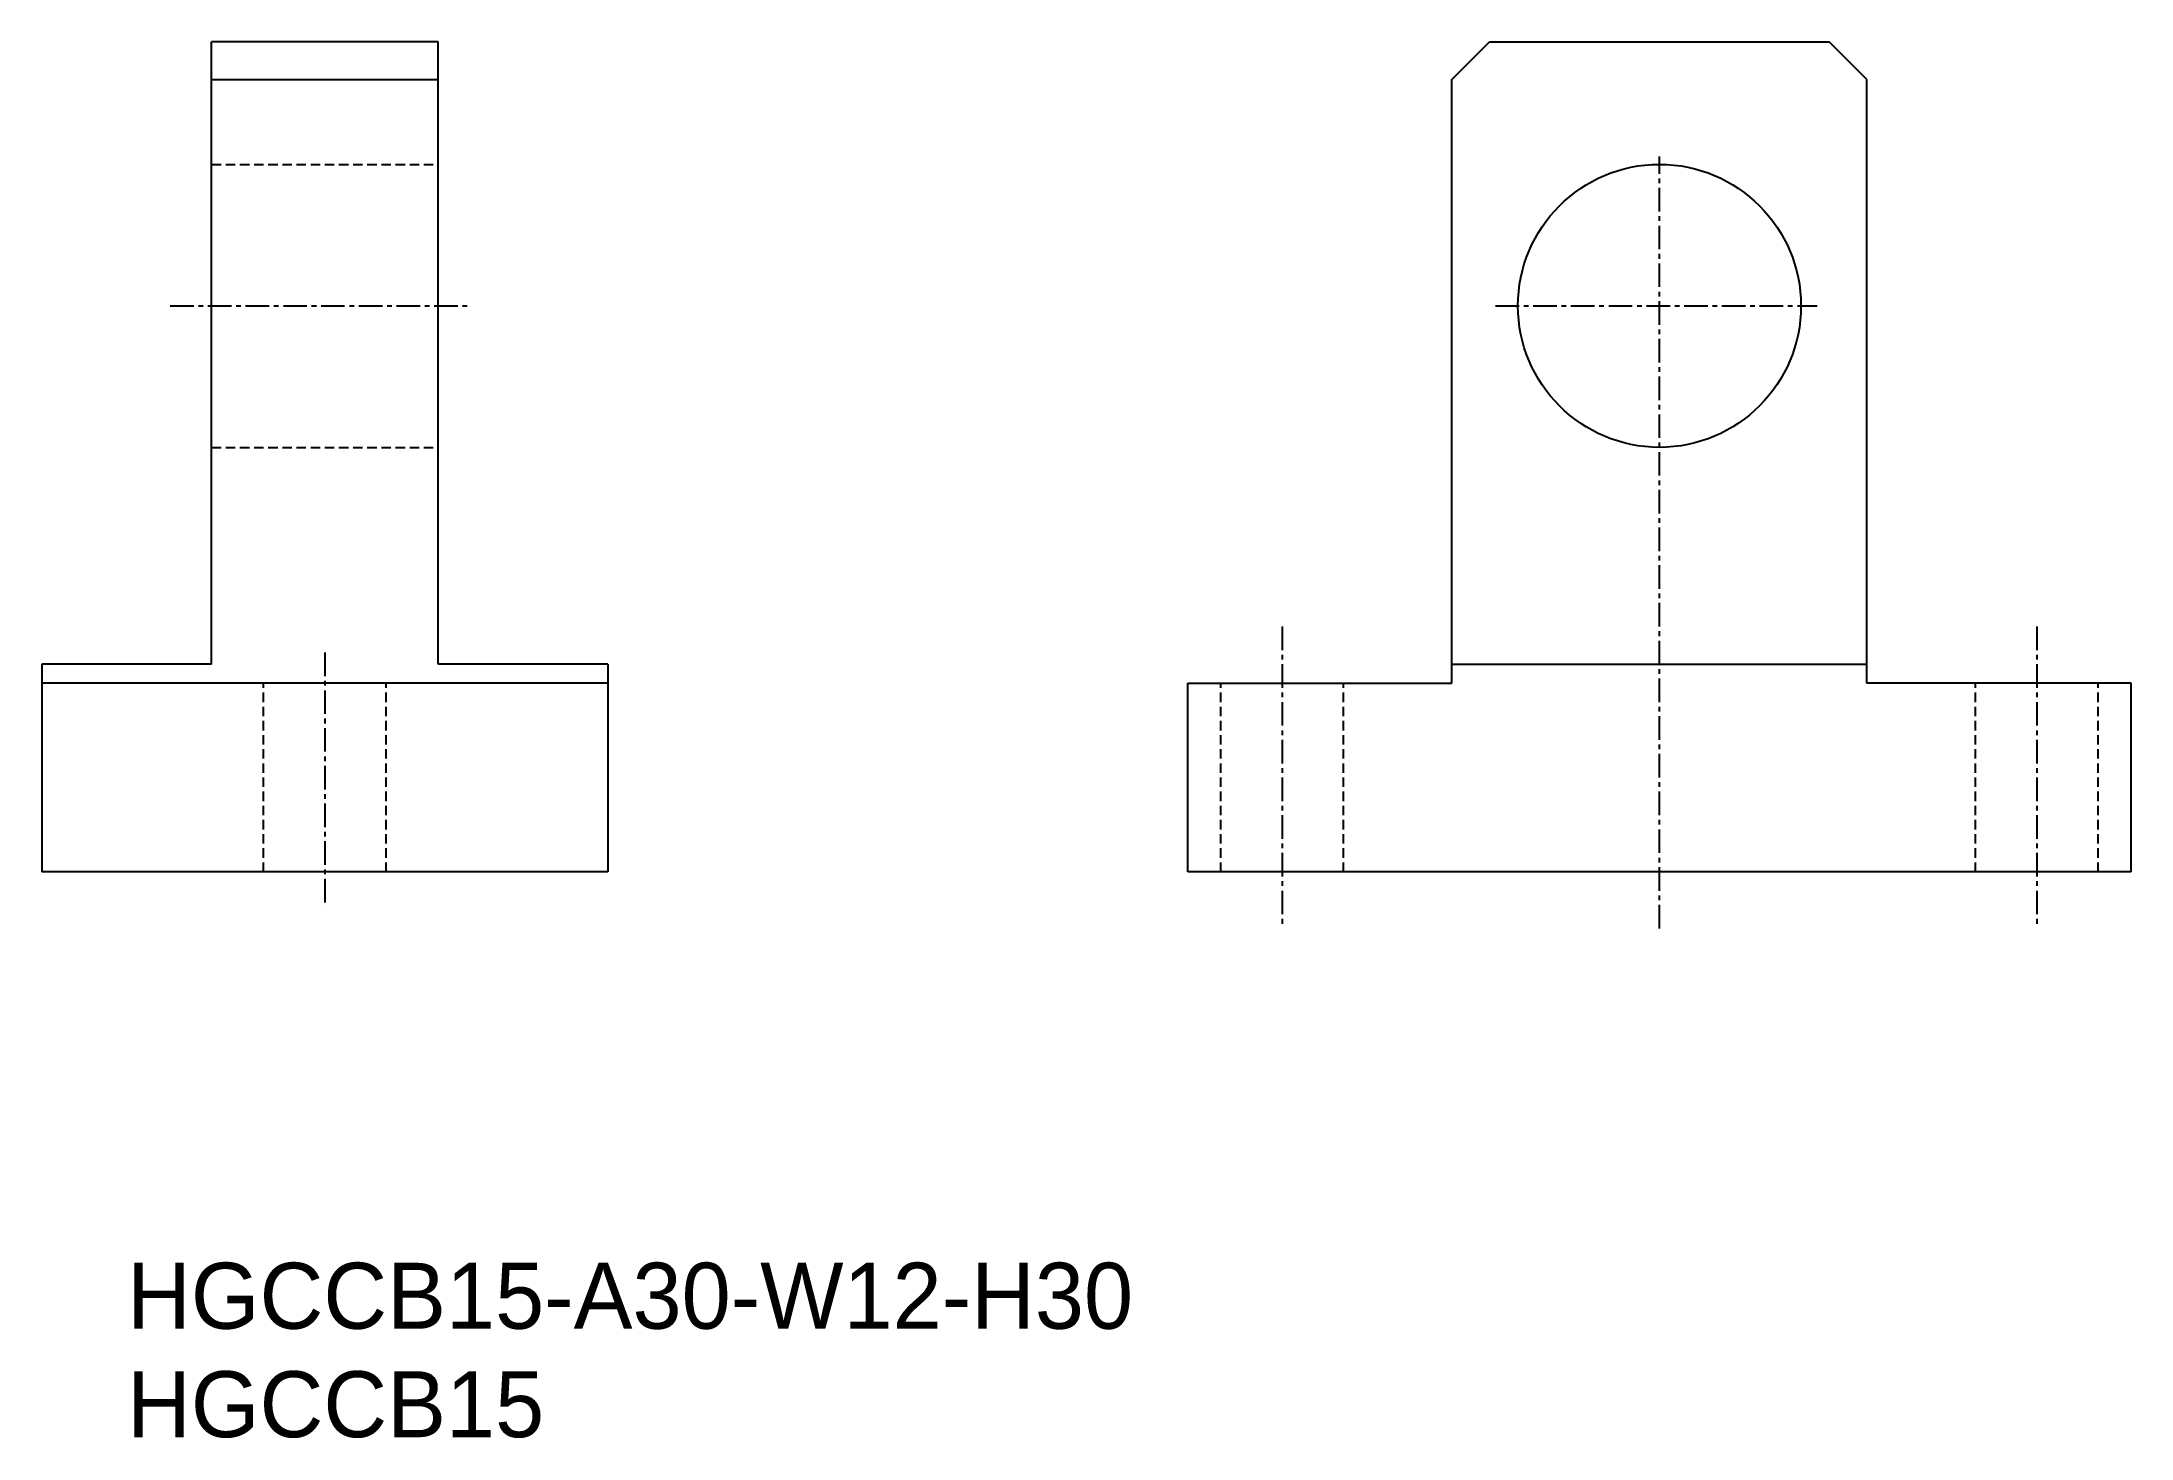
# Model space of a CAD drawing. Extents: x -4 to 107, y 0 to 74.
import ezdxf

# ---------------------------------------------------------------- set-up
doc = ezdxf.new("R2010")
doc.units = 0
doc.linetypes.add('CENTER', pattern=[2, 1.25, -0.25, 0.25, -0.25])
doc.linetypes.add('DASHED', pattern=[0.75, 0.5, -0.25])
doc.layers.get('0').update_dxf_attribs({"linetype": 'CONTINUOUS'})
doc.layers.add('CENTER', color=1, linetype='CENTER')

msp = doc.modelspace()

# ---------------------------------------------------------------- linework, layer by layer
at = {"color": 7, "linetype": 'CONTINUOUS'}
for p, q in [((4.93, 41.4), (4.93, 74.4)), ((16.93, 74.4), (4.93, 74.4)), ((16.93, 41.4), (16.93, 74.4)), ((70.67, 72.4), (72.67, 74.4)), ((72.67, 74.4), (90.67, 74.4)), ((92.67, 72.4), (90.67, 74.4)), ((4.93, 72.4), (4.93, 72.4)), ((4.93, 72.4), (16.93, 72.4)), ((70.67, 40.4), (70.67, 72.4)), ((92.67, 40.4), (92.67, 72.4)), ((4.93, 41.4), (-4.07, 41.4)), ((-4.07, 41.4), (-4.07, 30.4)), ((25.93, 41.4), (16.93, 41.4)), ((25.93, 41.4), (25.93, 30.4)), ((70.67, 41.4), (92.67, 41.4)), ((25.93, 40.4), (-4.07, 40.4)), ((56.67, 40.4), (70.67, 40.4)), ((56.67, 30.4), (56.67, 40.4)), ((106.67, 40.4), (92.67, 40.4)), ((106.67, 30.4), (106.67, 40.4)), ((25.93, 30.4), (-4.07, 30.4)), ((106.67, 30.4), (56.67, 30.4)), ((81.67, 30.4), (80.67, 30.4))]:
    msp.add_line(p, q, dxfattribs=at)
at = {"color": 3, "linetype": 'DASHED'}
for p, q in [((4.93, 67.9), (16.93, 67.9)), ((4.93, 52.9), (16.93, 52.9)), ((7.68, 30.4), (7.68, 40.4)), ((14.18, 30.4), (14.18, 40.4)), ((58.42, 30.4), (58.42, 40.4)), ((64.92, 30.4), (64.92, 40.4)), ((98.42, 30.4), (98.42, 40.4)), ((104.92, 30.4), (104.92, 40.4))]:
    msp.add_line(p, q, dxfattribs=at)
at = {"color": 7, "linetype": 'CONTINUOUS'}
msp.add_circle((81.67, 60.4), 7.5, dxfattribs=at)
at = {"layer": 'CENTER', "color": 1, "linetype": 'CENTER'}
for p, q in [((81.67, 27.4), (81.67, 68.31)), ((2.73, 60.4), (18.53, 60.4)), ((72.98, 60.4), (90.03, 60.4)), ((61.67, 43.4), (61.67, 27.4)), ((101.67, 43.4), (101.67, 27.4)), ((10.93, 42.02), (10.93, 28.52))]:
    msp.add_line(p, q, dxfattribs=at)

# ---------------------------------------------------------------- texts
at = {"color": 7, "linetype": 'CONTINUOUS'}
for s, p in [('HGCCB15-A30-W12-H30', (0.45, 6.18)), ('HGCCB15', (0.45, 0.43))]:
    msp.add_text(s, height=3.5, dxfattribs=at).set_placement(p)

doc.saveas('drawing.dxf')
